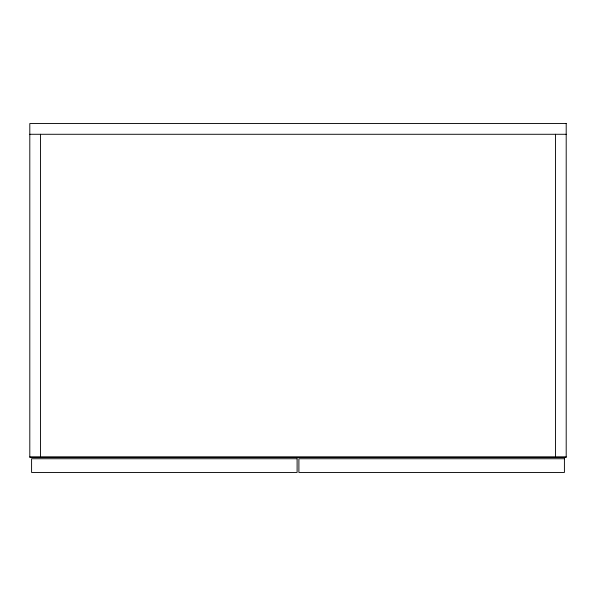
<?xml version="1.0" encoding="UTF-8"?>
<svg xmlns="http://www.w3.org/2000/svg" width="596" height="596" viewBox="0 0 596 596"><rect width="100%" height="100%" fill="white"/><g stroke="black" fill="none" stroke-linecap="round" stroke-linejoin="round"><path stroke-width="0.89" d="M29.8 134.279L566.2 134.279M29.8 456.953L566.2 456.953M555.472 134.279L555.472 457.311M40.528 134.279L40.528 457.311M566.2 123.551L29.8 123.551L29.8 457.311L566.2 457.311L566.2 123.551M297.106 458.741L31.588 458.741L31.588 472.449L297.106 472.449L297.106 458.741M564.412 458.741L298.894 458.741L298.894 472.449L564.412 472.449L564.412 458.741"/></g></svg>
